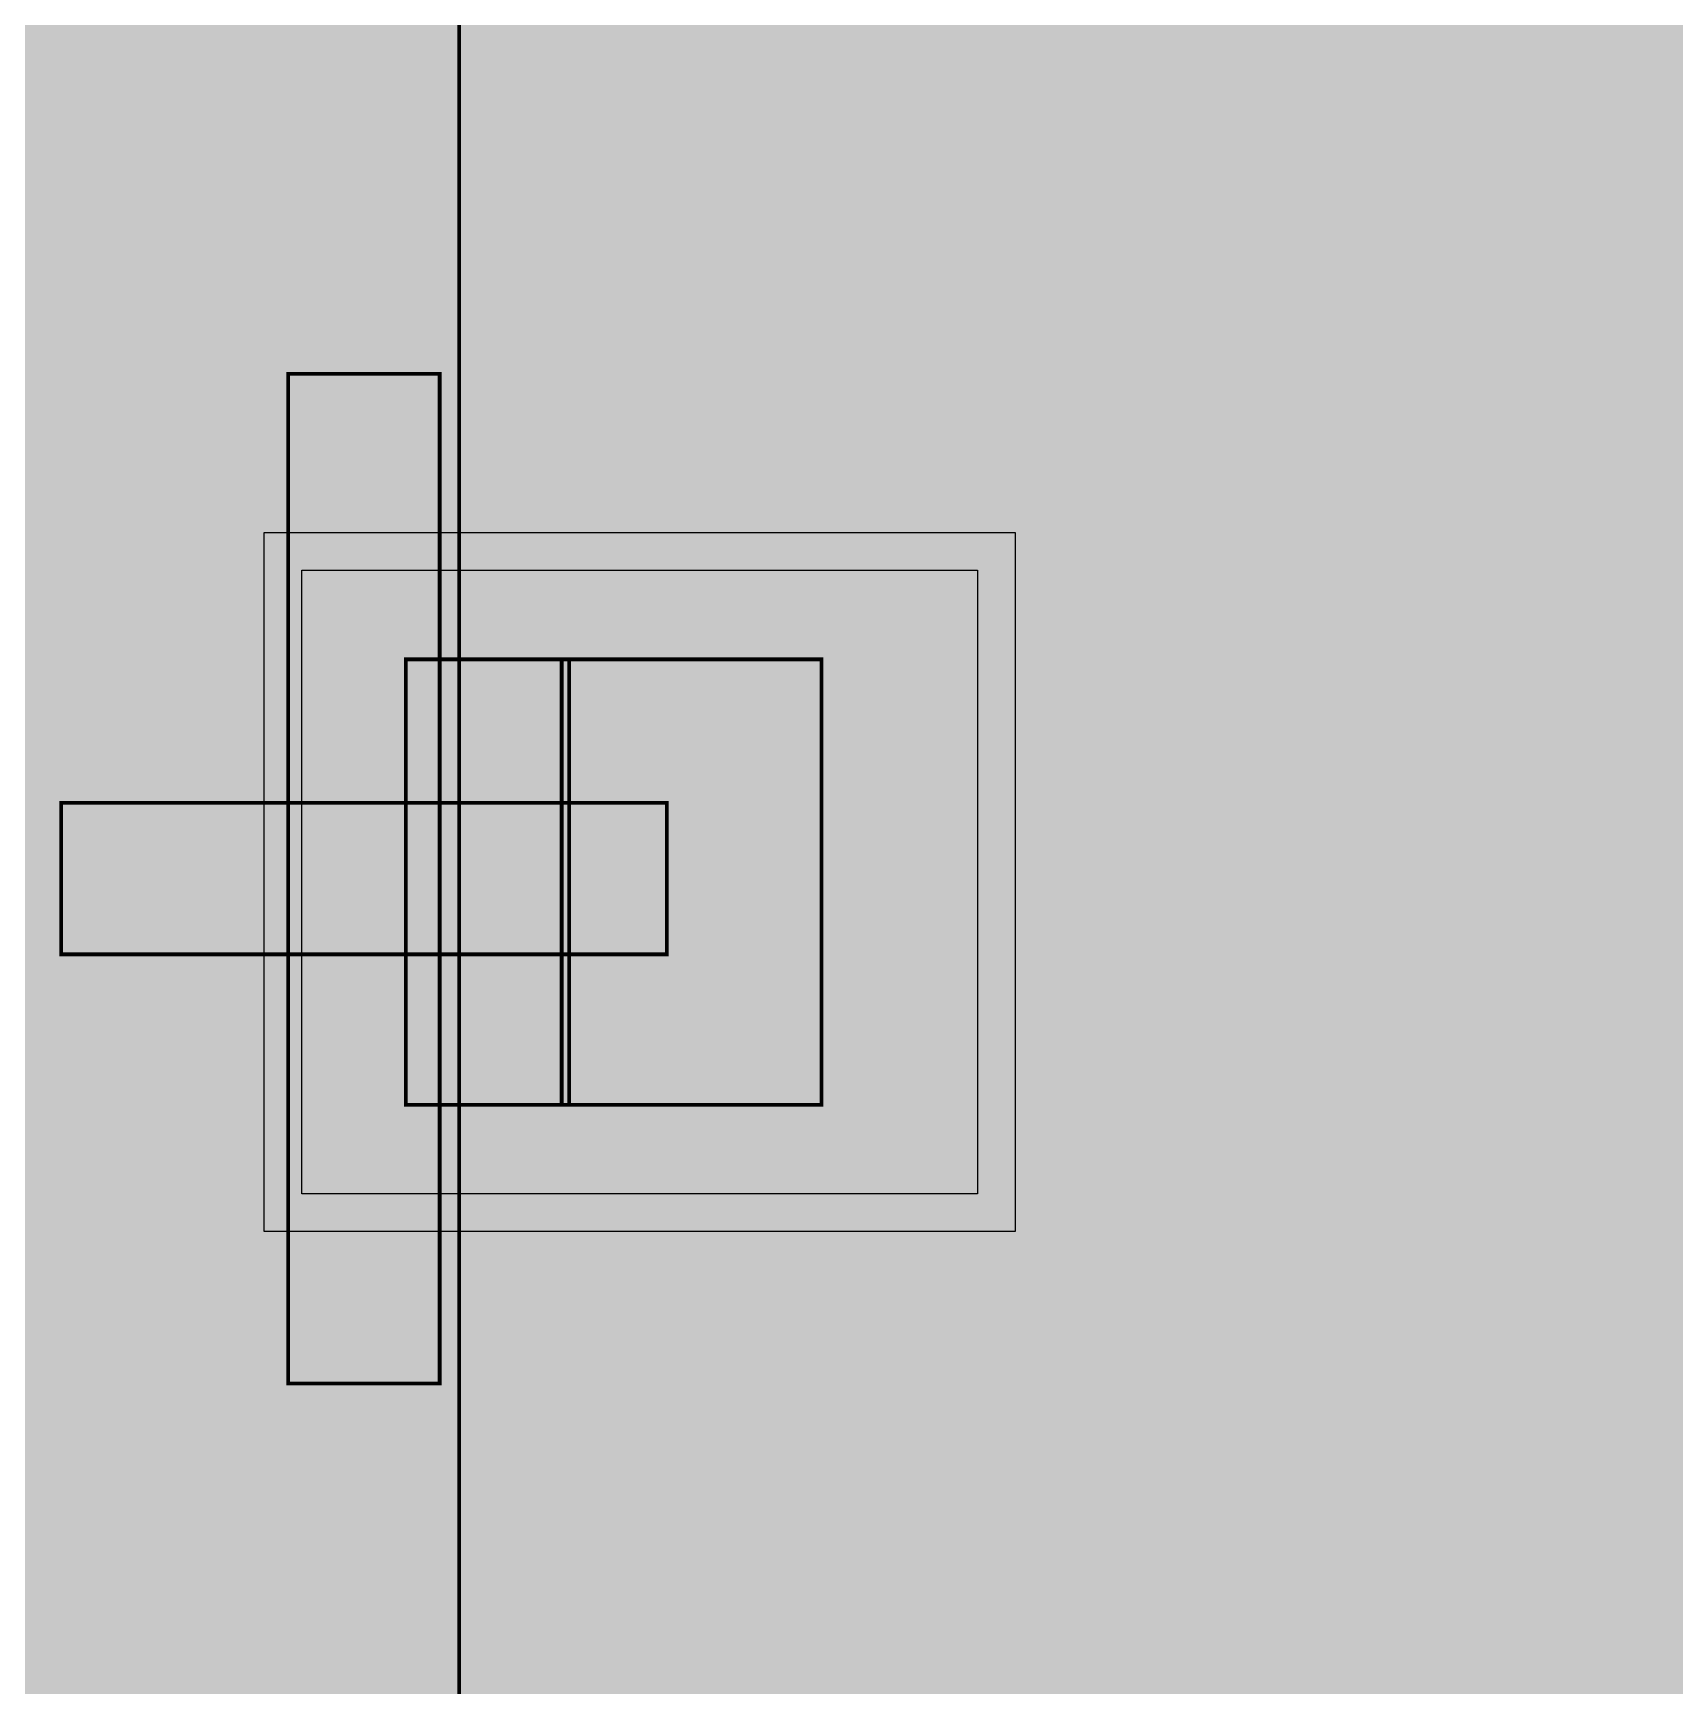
# Model space of a CAD drawing. Header units: millimetres. Extents: x -11 to 223, y -88 to 3.
# Drawn here: x 64.973 to 67.185, y -58.88 to -56.654 of the extents above; entities that cross this region are included whole.
import ezdxf

# ---------------------------------------------------------------- set-up
doc = ezdxf.new("R2010")
doc.units = ezdxf.units.MM
doc.header["$MEASUREMENT"] = 0
for name, color, linetype, true_color in [('Bottom-Layer', 7, 'Continuous', 0x0000ff), ('Component-Shape-Layer', 7, 'Continuous', 0x00cccc), ('Document-Layer', 7, 'Continuous', 0xffffff), ('Pin-Floating-Layer', 7, 'Continuous', 0xff99ff), ('Pin-Soldering-Layer', 7, 'Continuous', 0xcc9999), ('Top-Layer', 7, 'Continuous', 0xff0000), ('Top-Paste-Mask-Layer', 7, 'Continuous', 0x808080), ('Top-Silkscreen-Layer', 7, 'Continuous', 0xffcc00), ('Top-Solder-Mask-Layer', 7, 'Continuous', 0x800080)]:
    doc.layers.add(name, color=color, linetype=linetype, true_color=true_color)

msp = doc.modelspace()

# ---------------------------------------------------------------- hatches: boundary and pattern name
at = {"layer": 'Bottom-Layer'}
msp.add_hatch(color=256, dxfattribs=at).paths.add_polyline_path([(-10.3353, 1.9787), (-0.3804, 1.9787), (-0.8458, 1.7267), (-1.1955, 1.3295), (-1.3865, 0.836), (-1.3952, 0.3069), (-1.2205, -0.1927), (-0.8841, -0.6012), (-0.4273, -0.8683), (0.0937, -0.9612), (1.7937, -0.9612), (2.3147, -0.8683), (2.7716, -0.6012), (3.108, -0.1927), (3.2826, 0.3069), (3.2739, 0.836), (3.083, 1.3295), (2.7333, 1.7267), (2.2679, 1.9787), (222.6289, 1.9787), (222.6289, -87.4752), (-10.3353, -87.4752)])
at = {"layer": 'Document-Layer'}
for points in [[(65.5208, -57.1131), (65.5208, -58.4731), (65.3167, -58.4731), (65.3167, -57.1131)], [(65.5208, -57.1131), (65.5208, -58.4731), (65.3167, -58.4731), (65.3167, -57.1131)], [(65.8267, -57.6911), (65.8267, -57.8951), (65.0107, -57.8951), (65.0107, -57.6911)], [(65.8267, -57.6911), (65.8267, -57.8951), (65.0107, -57.8951), (65.0107, -57.6911)]]:
    msp.add_hatch(color=256, dxfattribs=at).paths.add_polyline_path(points)
at = {"layer": 'Pin-Floating-Layer'}
msp.add_hatch(color=256, dxfattribs=at).paths.add_polyline_path([(65.6951, -58.0978), (65.4751, -58.0978), (65.4751, -57.4978), (65.6951, -57.4978)])
msp.add_hatch(color=256, dxfattribs=at).paths.add_polyline_path([(65.6951, -58.0978), (65.4751, -58.0978), (65.4751, -57.4978), (65.6951, -57.4978)])
at = {"layer": 'Pin-Soldering-Layer'}
msp.add_hatch(color=256, dxfattribs=at).paths.add_polyline_path([(66.0351, -58.0978), (65.6851, -58.0978), (65.6851, -57.4978), (66.0351, -57.4978)])
msp.add_hatch(color=256, dxfattribs=at).paths.add_polyline_path([(66.0351, -58.0978), (65.6851, -58.0978), (65.6851, -57.4978), (66.0351, -57.4978)])
at = {"layer": 'Top-Layer'}
for points in [[(-10.3353, 1.9787), (-0.3804, 1.9787), (-0.8458, 1.7267), (-1.1955, 1.3295), (-1.3865, 0.836), (-1.3952, 0.3069), (-1.2205, -0.1927), (-0.8841, -0.6012), (-0.4273, -0.8683), (0.0937, -0.9612), (1.7937, -0.9612), (2.3147, -0.8683), (2.7716, -0.6012), (3.108, -0.1927), (3.2826, 0.3069), (3.2739, 0.836), (3.083, 1.3295), (2.7333, 1.7267), (2.2679, 1.9787), (222.6289, 1.9787), (222.6289, -87.4752), (-10.3353, -87.4752)], [(63.7508, -63.0333), (59.708, -63.0333), (59.4343, -62.6264), (59.026, -62.355), (58.5448, -62.2603), (58.0641, -62.3567), (57.6567, -62.6296), (57.3845, -63.0375), (57.289, -63.5184), (57.3845, -63.9994), (57.6567, -64.4073), (58.0641, -64.6801), (58.5448, -64.7766), (59.026, -64.6819), (59.4343, -64.4105), (59.708, -64.0036), (63.9517, -64.0036), (64.1374, -63.9666), (64.2948, -63.8615), (66.1332, -62.023), (66.2384, -61.8656), (66.2753, -61.68), (66.2753, -58.5747), (66.5089, -58.4602), (66.6033, -58.2178), (66.6033, -57.3778), (66.5554, -57.1987), (66.4243, -57.0677), (66.2452, -57.0197), (65.3352, -57.0197), (65.1561, -57.0677), (65.025, -57.1987), (64.9771, -57.3778), (64.9771, -58.2178), (65.0715, -58.4602), (65.3051, -58.5747), (65.3051, -61.479)], [(65.3352, -58.2178), (65.3352, -57.3778), (66.2452, -57.3778), (66.2452, -58.2178)]]:
    msp.add_hatch(color=256, dxfattribs=at).paths.add_polyline_path(points)
at = {"layer": 'Top-Paste-Mask-Layer'}
msp.add_hatch(color=256, dxfattribs=at).paths.add_polyline_path([(65.3352, -58.2178), (65.3352, -57.3778), (66.2452, -57.3778), (66.2452, -58.2178)])
at = {"layer": 'Top-Solder-Mask-Layer'}
msp.add_hatch(color=256, dxfattribs=at).paths.add_polyline_path([(65.2844, -58.2686), (65.2844, -57.327), (66.296, -57.327), (66.296, -58.2686)])

# ---------------------------------------------------------------- linework, layer by layer
at = {"layer": 'Component-Shape-Layer', "const_width": 0.0508}
msp.add_lwpolyline([(62.7851, -58.6478), (65.4851, -58.6478), (65.4851, -56.9478), (62.7851, -56.9478)], close=True, dxfattribs=at)
msp.add_lwpolyline([(62.7851, -58.6478), (65.4851, -58.6478), (65.4851, -56.9478), (62.7851, -56.9478)], close=True, dxfattribs=at)
at = {"layer": 'Document-Layer', "const_width": 0.00508}
for points in [[(65.5208, -57.1131), (65.5208, -58.4731), (65.3167, -58.4731), (65.3167, -57.1131)], [(65.5208, -57.1131), (65.5208, -58.4731), (65.3167, -58.4731), (65.3167, -57.1131)], [(65.8267, -57.6911), (65.8267, -57.8951), (65.0107, -57.8951), (65.0107, -57.6911)], [(65.8267, -57.6911), (65.8267, -57.8951), (65.0107, -57.8951), (65.0107, -57.6911)]]:
    msp.add_lwpolyline(points, close=True, dxfattribs=at)
at = {"layer": 'Pin-Floating-Layer', "const_width": 0.00508}
msp.add_lwpolyline([(65.6951, -58.0978), (65.4751, -58.0978), (65.4751, -57.4978), (65.6951, -57.4978)], close=True, dxfattribs=at)
msp.add_lwpolyline([(65.6951, -58.0978), (65.4751, -58.0978), (65.4751, -57.4978), (65.6951, -57.4978)], close=True, dxfattribs=at)
at = {"layer": 'Pin-Soldering-Layer', "const_width": 0.00508}
msp.add_lwpolyline([(66.0351, -58.0978), (65.6851, -58.0978), (65.6851, -57.4978), (66.0351, -57.4978)], close=True, dxfattribs=at)
msp.add_lwpolyline([(66.0351, -58.0978), (65.6851, -58.0978), (65.6851, -57.4978), (66.0351, -57.4978)], close=True, dxfattribs=at)
at = {"layer": 'Top-Layer', "const_width": 0.0508}
msp.add_lwpolyline([(64.2948, -63.8615), (66.1332, -62.023), (66.2384, -61.8656), (66.2753, -61.68), (66.2753, -58.5747), (66.5089, -58.4602), (66.6033, -58.2178), (66.6033, -57.3778), (66.5554, -57.1987), (66.4243, -57.0677), (66.2452, -57.0197), (65.3352, -57.0197), (65.1561, -57.0677), (65.025, -57.1987), (64.9771, -57.3778), (64.9771, -58.2178), (65.0715, -58.4602), (65.3051, -58.5747), (65.3051, -61.479), (63.7508, -63.0333)], dxfattribs=at)
at = {"layer": 'Top-Layer'}
msp.add_lwpolyline([(65.3352, -58.2178), (65.3352, -57.3778), (66.2452, -57.3778), (66.2452, -58.2178)], close=True, dxfattribs=at)
at = {"layer": 'Top-Paste-Mask-Layer'}
msp.add_lwpolyline([(65.3352, -58.2178), (65.3352, -57.3778), (66.2452, -57.3778), (66.2452, -58.2178)], close=True, dxfattribs=at)
at = {"layer": 'Top-Silkscreen-Layer', "const_width": 0.0051}
msp.add_lwpolyline([(51.5471, -64.5184), (51.5471, -50.5184), (65.5471, -50.5184), (65.5471, -64.5184)], close=True, dxfattribs=at)
msp.add_lwpolyline([(51.5471, -64.5184), (51.5471, -50.5184), (65.5471, -50.5184), (65.5471, -64.5184)], close=True, dxfattribs=at)
at = {"layer": 'Top-Silkscreen-Layer'}
for points, const_width in [([(62.7089, -56.8716), (65.5613, -56.8716)], 0.1524), ([(62.7089, -56.8716), (65.5613, -56.8716)], 0.1524), ([(65.5613, -56.8716), (65.5613, -57.1977)], 0.152), ([(65.5613, -56.8716), (65.5613, -57.1977)], 0.152), ([(65.5613, -58.3979), (65.5613, -58.7242)], 0.152), ([(65.5613, -58.3979), (65.5613, -58.7242)], 0.152), ([(62.7089, -58.7242), (65.5613, -58.7242)], 0.1524), ([(62.7089, -58.7242), (65.5613, -58.7242)], 0.1524)]:
    msp.add_lwpolyline(points, dxfattribs=dict(at, const_width=const_width))
at = {"layer": 'Top-Solder-Mask-Layer'}
msp.add_lwpolyline([(65.2844, -58.2686), (65.2844, -57.327), (66.296, -57.327), (66.296, -58.2686)], close=True, dxfattribs=at)

doc.saveas('drawing.dxf')
